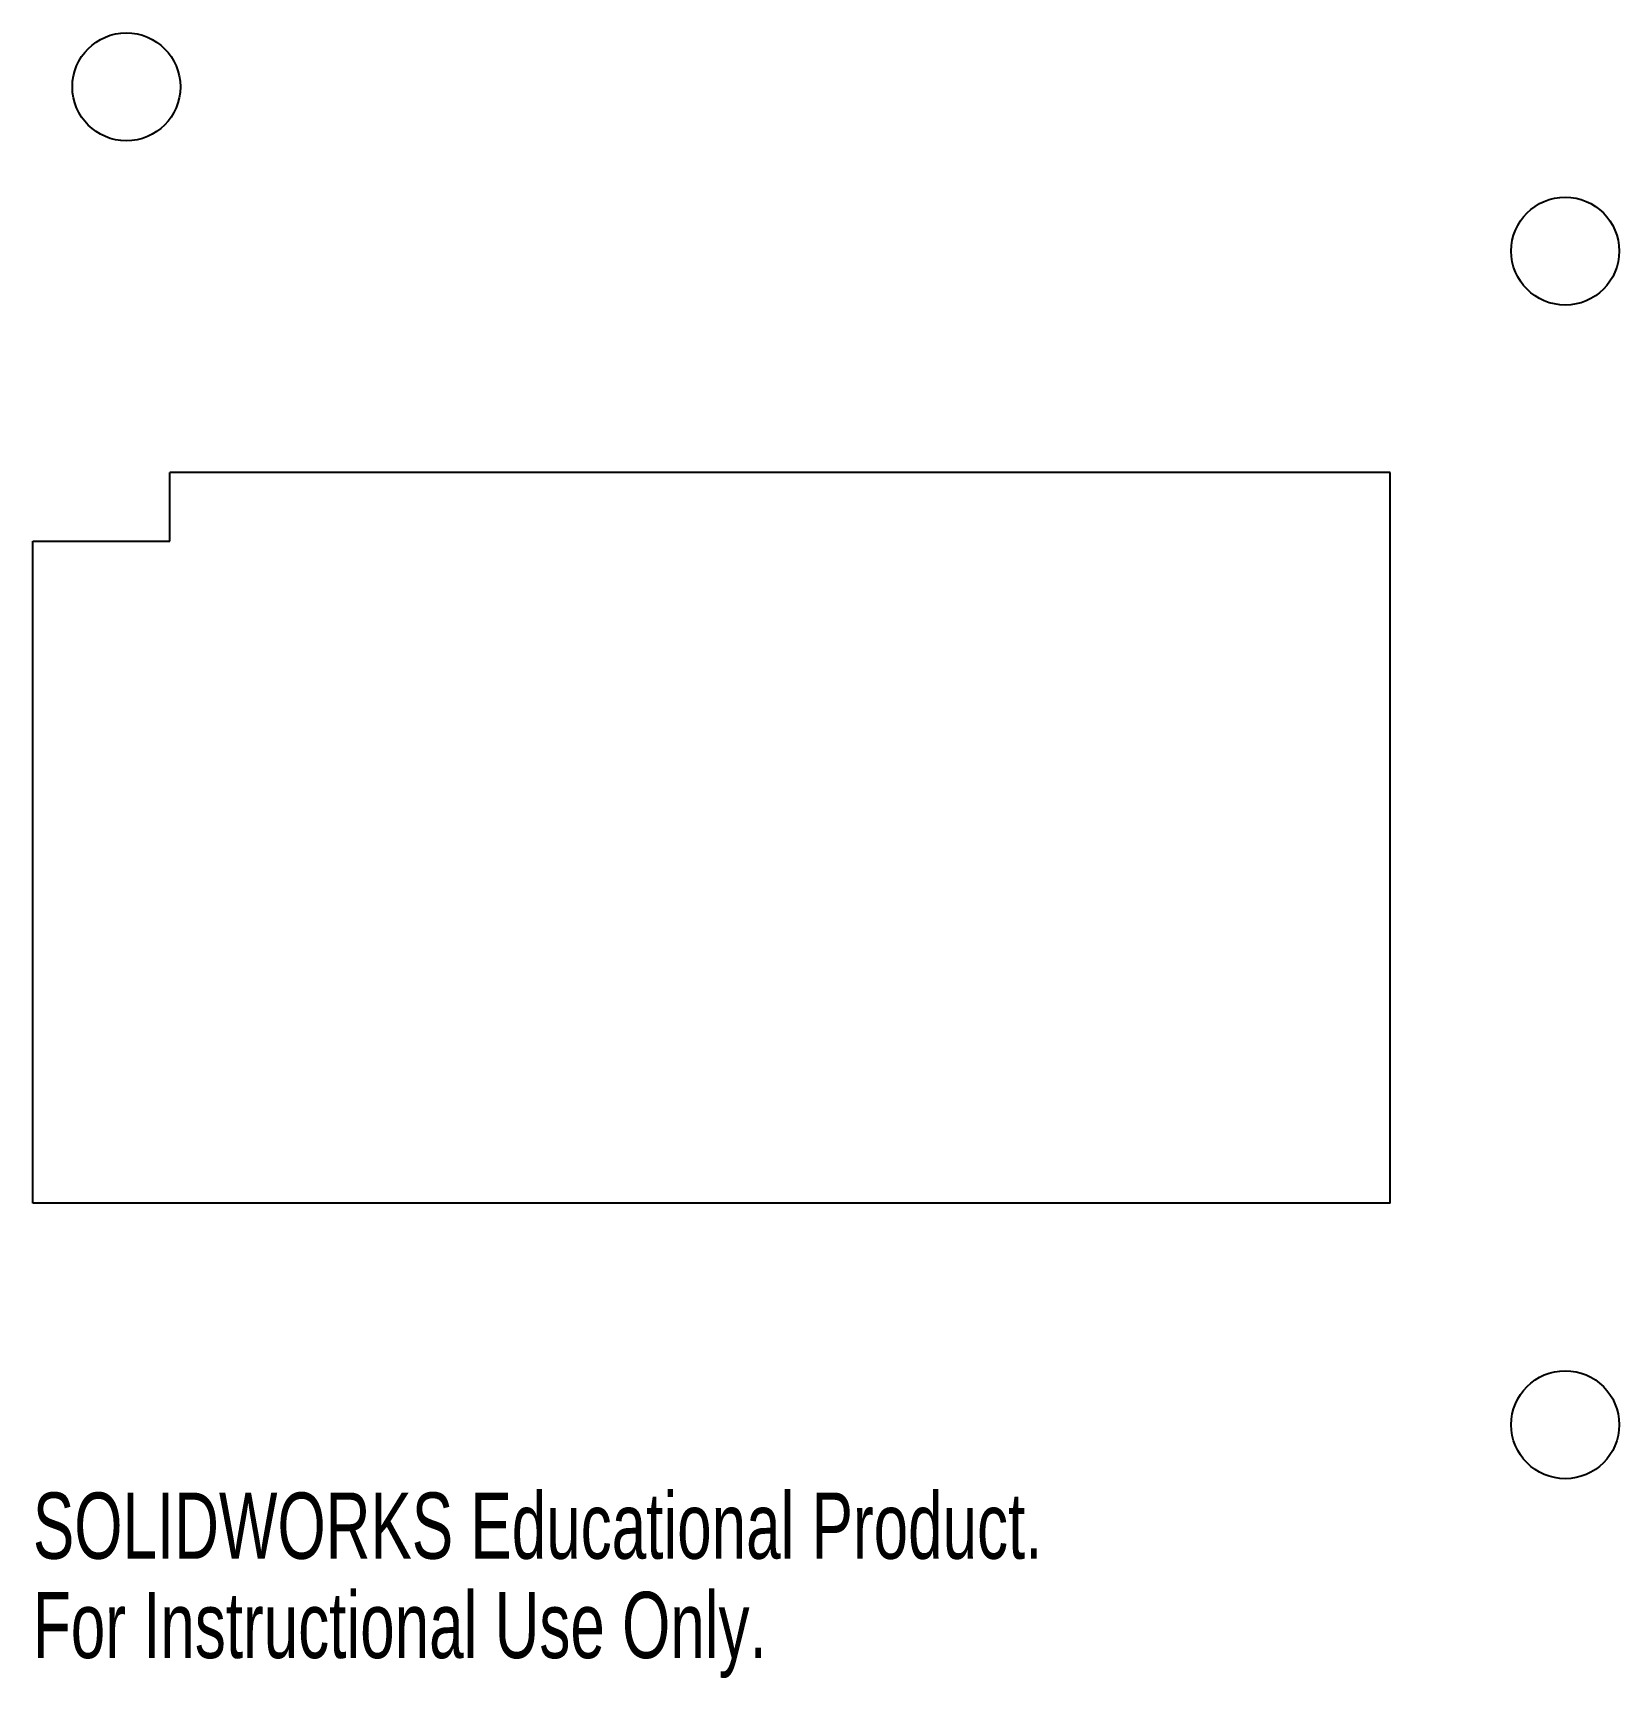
# Model space of a CAD drawing. Header units: millimetres. Extents: x 12 to 128, y -107 to 13.
import ezdxf

# ---------------------------------------------------------------- set-up
doc = ezdxf.new("R2010")
doc.units = ezdxf.units.MM
doc.styles.add('SLDTEXTSTYLE0', font='TXT', dxfattribs={"width": 0.7})

msp = doc.modelspace()

# ---------------------------------------------------------------- linework, layer by layer
at = {"color": 7, "linetype": 'Continuous'}
for p, q in [((111.06, -19.33), (22, -19.33)), ((22, -24.33), (22, -19.33)), ((111.06, -72.67), (111.06, -19.33)), ((12, -72.67), (12, -24.33)), ((12, -24.33), (22, -24.33)), ((111.06, -72.67), (12, -72.67))]:
    msp.add_line(p, q, dxfattribs=at)
for centre in [(18.82, 8.82), (123.83, -3.17), (123.83, -88.83)]:
    msp.add_circle(centre, 3.94, dxfattribs=at)

# ---------------------------------------------------------------- texts
at = {"color": 7, "linetype": 'Continuous', "char_height": 4.8336, "attachment_point": 1, "style": 'SLDTEXTSTYLE0'}
for s, insert in [('SOLIDWORKS Educational Product.', (12, -93.78)), ('For Instructional Use Only.', (12, -101.03))]:
    msp.add_mtext(s, dxfattribs=dict(at, insert=insert))

doc.saveas('drawing.dxf')
